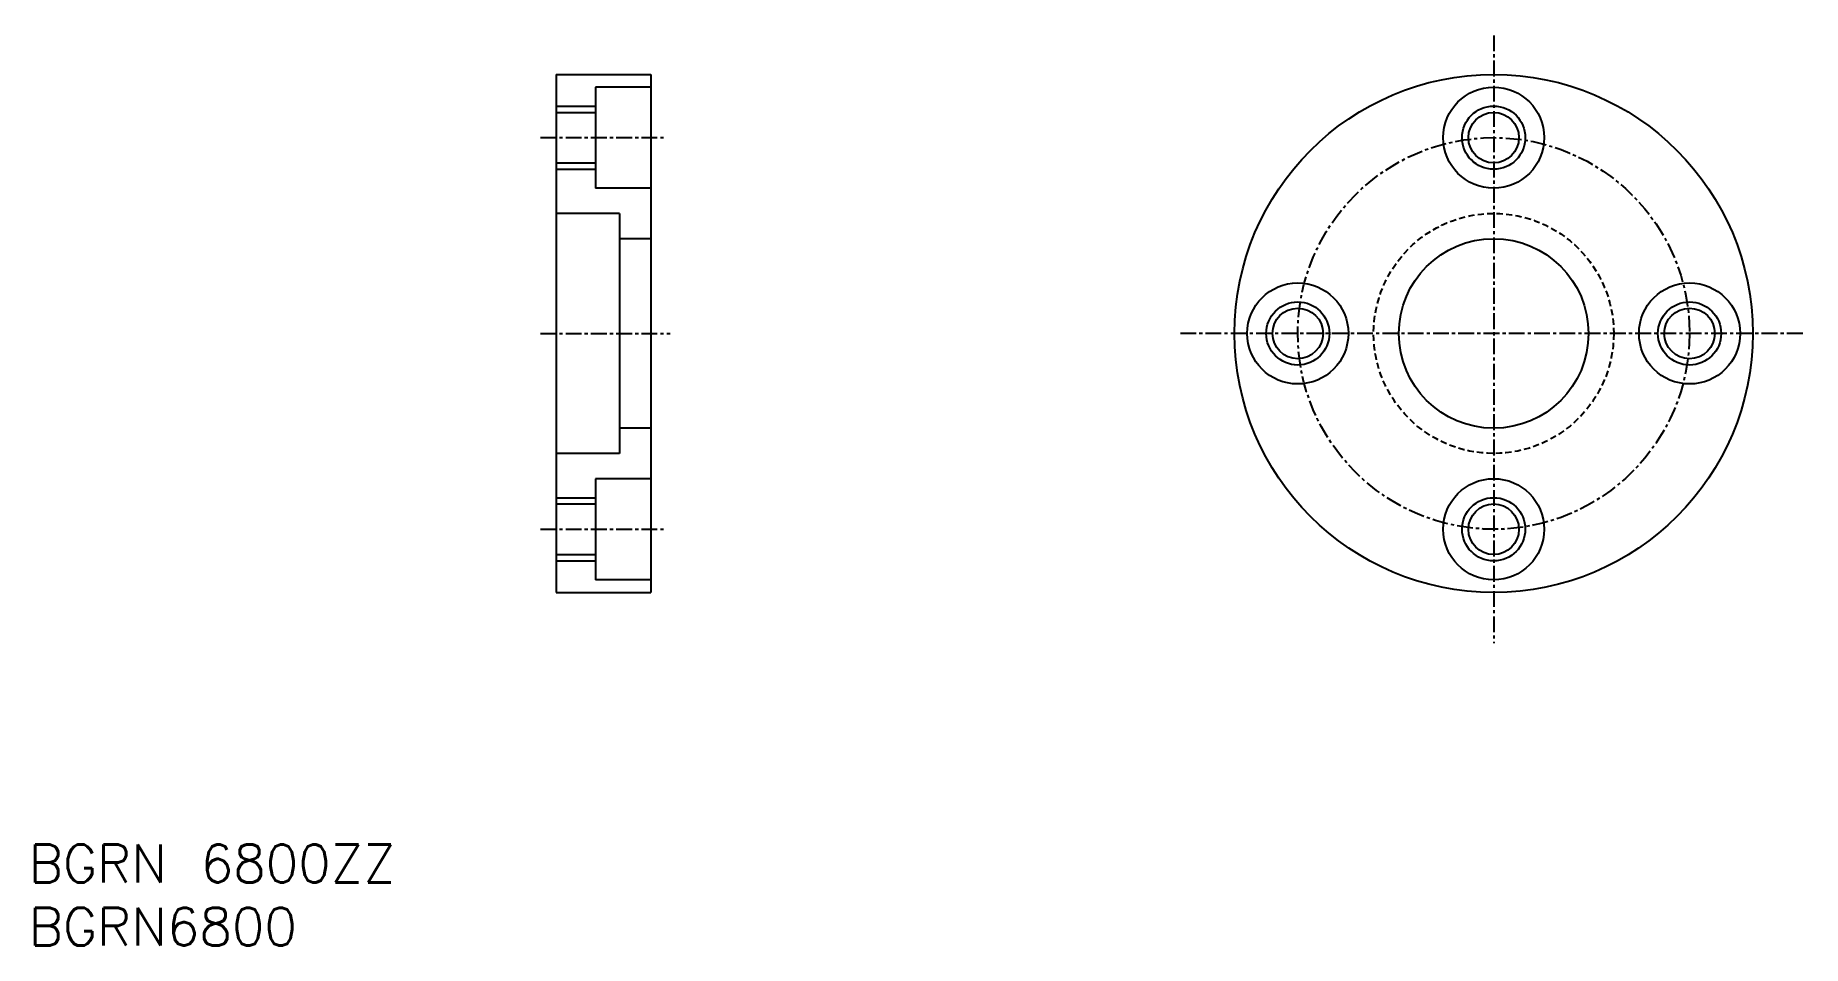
# Model space of a CAD drawing. Extents: x 45 to 185, y 37 to 109.
import ezdxf
from ezdxf.enums import TextEntityAlignment as Align

# ---------------------------------------------------------------- set-up
doc = ezdxf.new("R2010")
doc.units = 0
doc.linetypes.add('CENTER', pattern=[2, 1.25, -0.25, 0.25, -0.25])
doc.linetypes.add('DASHED', pattern=[0.75, 0.5, -0.25])
doc.layers.get('0').update_dxf_attribs({"linetype": 'CONTINUOUS'})
doc.layers.add('CENTER', color=1, linetype='CENTER')
doc.styles.get("Standard").update_dxf_attribs({"font": 'txt.shx', "bigfont": 'extfont.shx'})

msp = doc.modelspace()

# ---------------------------------------------------------------- linework, layer by layer
at = {"color": 7, "linetype": 'CONTINUOUS'}
for p, q in [((86.51, 106.26), (94.01, 106.26)), ((86.51, 106.26), (86.51, 65.26)), ((94.01, 105.26), (89.61, 105.26)), ((89.61, 105.26), (89.61, 97.26)), ((94.01, 106.26), (94.01, 65.26)), ((86.51, 103.26), (89.61, 103.26)), ((86.51, 99.26), (89.61, 99.26)), ((94.01, 97.26), (89.61, 97.26)), ((91.51, 95.26), (86.51, 95.26)), ((91.51, 95.26), (91.51, 76.26)), ((94.01, 93.26), (91.51, 93.26)), ((94.01, 78.26), (91.51, 78.26)), ((91.51, 76.26), (86.51, 76.26)), ((94.01, 74.26), (89.61, 74.26)), ((89.61, 74.26), (89.61, 66.26)), ((86.51, 72.26), (89.61, 72.26)), ((86.51, 68.26), (89.61, 68.26)), ((94.01, 66.26), (89.61, 66.26)), ((86.51, 65.26), (94.01, 65.26))]:
    msp.add_line(p, q, dxfattribs=at)
at = {"color": 3, "linetype": 'CONTINUOUS'}
for p, q in [((86.51, 103.76), (89.61, 103.76)), ((86.51, 98.76), (89.61, 98.76)), ((86.51, 72.76), (89.61, 72.76)), ((86.51, 67.76), (89.61, 67.76))]:
    msp.add_line(p, q, dxfattribs=at)
at = {"color": 7, "linetype": 'CONTINUOUS'}
for centre, radius in [((160.69, 85.76), 20.5), ((160.69, 101.26), 4), ((160.69, 101.26), 2), ((160.69, 85.76), 7.5), ((145.19, 85.76), 4), ((176.19, 85.76), 4), ((145.19, 85.76), 2), ((176.19, 85.76), 2), ((160.69, 70.26), 4), ((160.69, 70.26), 2)]:
    msp.add_circle(centre, radius, dxfattribs=at)
at = {"color": 3, "linetype": 'CONTINUOUS'}
for centre in [(160.69, 101.26), (145.19, 85.76), (176.19, 85.76), (160.69, 70.26)]:
    msp.add_circle(centre, 2.5, dxfattribs=at)
at = {"color": 3, "linetype": 'DASHED'}
msp.add_circle((160.69, 85.76), 9.5, dxfattribs=at)
at = {"layer": 'CENTER', "color": 1, "linetype": 'CENTER'}
for p, q in [((160.69, 109.36), (160.69, 61.23)), ((85.26, 101.26), (95.19, 101.26)), ((85.26, 85.76), (95.54, 85.76)), ((185.14, 85.76), (135.91, 85.76)), ((85.26, 70.26), (95.19, 70.26))]:
    msp.add_line(p, q, dxfattribs=at)
msp.add_circle((160.69, 85.76), 15.5, dxfattribs=at)

# ---------------------------------------------------------------- texts
at = {"color": 7, "linetype": 'CONTINUOUS'}
for s, p in [('BGRN 6800ZZ', (44.78, 43.8)), ('BGRN6800', (44.78, 38.8))]:
    msp.add_text(s, height=3, dxfattribs=at).set_placement(p, align=Align.MIDDLE_LEFT)

doc.saveas('drawing.dxf')
